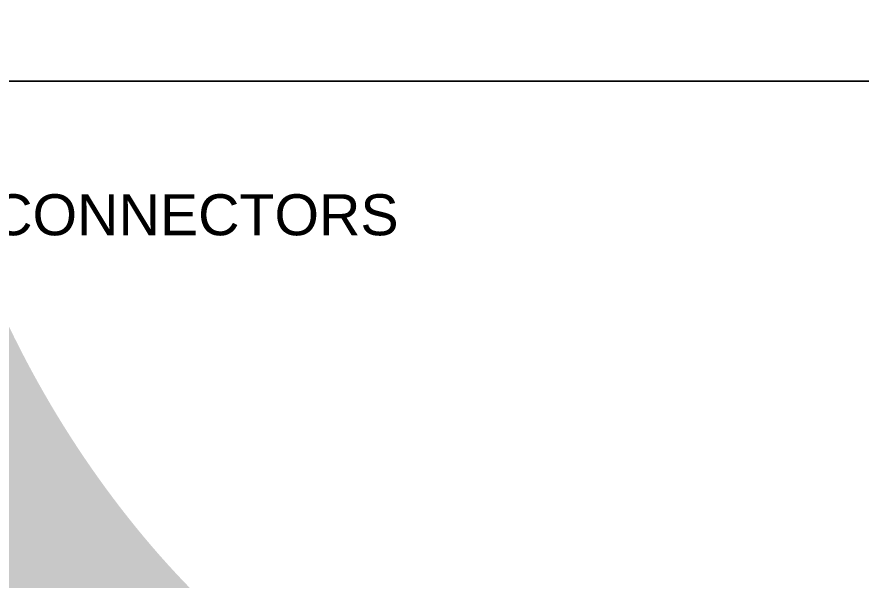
# Model space of a CAD drawing. Header units: feet. Extents: x -354 to 55127, y -297 to 4121.
# Drawn here: x 1828.3 to 2239.9, y 2257.4 to 2532 of the extents above; entities that cross this region are included whole.
import ezdxf
from ezdxf import colors
from ezdxf.entities.mleader import LeaderData, LeaderLine
from ezdxf.enums import TextEntityAlignment as Align
from ezdxf.lldxf.tags import DXFTag
from ezdxf.math import Vec2, Vec3

# ---------------------------------------------------------------- set-up
doc = ezdxf.new("R2018")
doc.units = ezdxf.units.FT
doc.header["$MEASUREMENT"] = 0
doc.layers.add('E-DC HARNESS-NEG', color=170, linetype='DC HARNESS CABLE')
doc.layers.add('G-ANNO-TEXT', color=1, linetype='Continuous')
doc.styles.add('NEI-A', font='arial.ttf')
doc.styles.get("Standard").update_dxf_attribs({"font": 'arial.ttf'})
tags = doc.linetypes.add('DC HARNESS CABLE', pattern='A,0.5,-0.2,["DH",Standard,S=0.1,R=0,X=-0.1,Y=-0.05],-0.2', length=0.9).pattern_tags.tags
tags[6] = DXFTag(74, 10)

# ---------------------------------------------------------------- blocks, each defined once
blk = doc.blocks.new('DETAIL_TITLE')
at = {"style": 'NEI-A', "flags": 8}
blk.add_attdef('#', text='', height=0.2, dxfattribs=at).set_placement((0.5922, -0.5109), align=Align.MIDDLE_CENTER)
at = {"lineweight": 30, "flags": 104}
blk.add_attdef('DETAIL_TITLE', text='', height=0.2, dxfattribs=at).set_placement((0.9099, -0.5251), align=Align.BOTTOM_LEFT)
at = {"style": 'NEI-A'}
for tag, p in [('SCALE:', (0.9386, -0.7379)), ('1"_=_', (1.5474, -0.7379))]:
    blk.add_attdef(tag, text='', height=0.1, dxfattribs=at).set_placement(p, align=Align.BOTTOM_LEFT)

msp = doc.modelspace()

# ---------------------------------------------------------------- linework, layer by layer
at = {"layer": 'E-DC HARNESS-NEG', "ltscale": 0.5}
msp.add_lwpolyline([(2670.68, 2500.55), (812.5, 2500.68)], dxfattribs=at)

# ---------------------------------------------------------------- block references
at = {"layer": 'G-ANNO-TEXT'}
ref = msp.add_blockref('DETAIL_TITLE', (64.44, 3394.18), dxfattribs=dict(at, xscale=128.9267043143703, yscale=128.9267043143703, zscale=128.9267043143703))
lines = msp.add_mtext('{\\LDC BLOCK TYPE-1 (3) STRINGS (78) MODULES [580W] }', dxfattribs={"layer": '0', "insert": (181.75, 3365.15), "char_height": 1362.0506, "attachment_point": 1})
ref.add_attrib('DETAIL_TITLE', '', (181.75, 3365.15)).embed_mtext(lines)

# ---------------------------------------------------------------- next in the draw order: leaders
ml = msp.add_multileader_mtext('Standard', dxfattribs=at)
ml.set_content('(TYP.) BLA HARNESS CONNECTORS', color=256, style='NEI-A')
ml.set_leader_properties()
ml.build(insert=Vec2(0, 0))
ml.multileader.update_dxf_attribs({"dogleg_length": 0.36, "arrow_head_size": 22.51})
ctx = ml.context
ctx.base_point, ctx.char_height, ctx.arrow_head_size, ctx.landing_gap_size, ctx.plane_origin = Vec3(1500.88, 2432.56), 20, 22.51, 23.05, Vec3(7824.63, -3377.85)
notes = []
notes.append((ctx, [(0, (1, 1, 0), (1454.78, 2432.56), (1, 0), 46.1, [(0, [(1415.63, 2523.51), (1440.6, 2513.89)], 0, [])])]))
ctx.mtext.insert, ctx.mtext.width, ctx.mtext.flow_direction = Vec3(1523.93, 2445.5), 489.3132, 5
ctx.mtext.has_bg_fill, ctx.mtext.bg_color, ctx.mtext.bg_scale_factor, ctx.mtext.bg_transparency, ctx.mtext.use_window_bg_color = 1, -1073741824, 1.5, 0, 1
for ctx, leaders in notes:
    for number, flags, end, landing, length, lines in leaders:
        leader = LeaderData()
        leader.index, (leader.has_last_leader_line, leader.has_dogleg_vector, leader.attachment_direction) = number, flags
        leader.last_leader_point, leader.dogleg_vector, leader.dogleg_length = Vec3(end), Vec3(landing), length
        for number, points, colour, breaks in lines:
            line = LeaderLine()
            line.index, line.vertices, line.color, line.breaks = number, Vec3.list(points), colors.encode_raw_color(colour), breaks
            leader.lines.append(line)
        ctx.leaders.append(leader)

doc.saveas('drawing.dxf')
